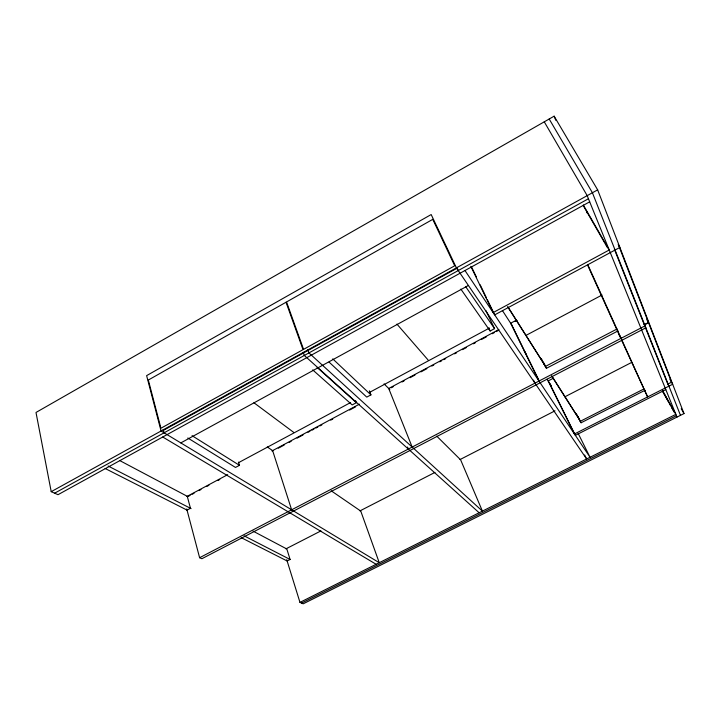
<?xml version="1.0" encoding="UTF-8"?>
<svg xmlns="http://www.w3.org/2000/svg" width="720" height="720" viewBox="0 0 720 720"><rect width="100%" height="100%" fill="white"/><g stroke="black" fill="none" stroke-linecap="round" stroke-linejoin="round"><path stroke-width="1.08" d="M286.731 559.674L299.97 602.379L303.201 603.819L684 413.586L597.654 189.864L554.13 116.181L36 412.461L51.21 491.67L58.005 494.694L589.698 201.825M51.21 491.67L597.654 189.864M163.935 430.065L305.496 351.9M306.018 351.603L456.552 268.488M54.621 493.191L588.447 198.747M180.81 442.908L468.405 285.471M238.356 462.762L350.604 402.543M369.486 392.418L489.42 328.077M238.5 462.114L239.463 465.318L235.494 467.442L187.812 437.994M355.59 400.653L356.355 402.687L352.188 404.919L312.687 369.873M369.36 390.816L370.935 394.875L366.75 397.116L329.076 362.097M460.836 289.089L490.149 331.002L494.559 328.635L485.937 310.644M186.84 496.521L227.691 474.66M271.971 450.963L359.397 404.181M498.906 329.517L388.719 388.485L412.173 447.066M510.525 323.307L516.582 320.067M188.118 496.44L190.107 495.378M192.087 494.316L194.067 493.263M199.017 490.608L200.997 489.546M206.946 486.369L208.926 485.307M217.845 480.537L219.825 479.484M278.271 448.209L284.22 445.032M289.17 442.377L291.15 441.315M297.099 438.138L303.039 434.961M307.989 432.306L309.978 431.244M311.958 430.191L313.938 429.129M315.918 428.067L317.898 427.005M319.878 425.943L321.858 424.89M330.777 420.12L332.757 419.058M349.605 410.049L355.545 406.863M391.212 387.783L393.192 386.721M402.102 381.951L404.091 380.898M410.031 377.712L414.981 375.066M420.93 371.88L426.87 368.703M431.829 366.057L433.809 364.995M439.749 361.818L441.729 360.756M443.718 359.694L445.698 358.632M454.608 353.862L456.597 352.8M462.537 349.623L466.497 347.499M473.436 343.791L475.416 342.729M481.356 339.552L486.315 336.906M492.255 333.72L494.235 332.658M496.224 331.605L498.204 330.543M515.043 321.534L517.023 320.472M187.038 510.111L190.458 508.293L187.263 496.296M525.897 335.448L602.046 295.02M541.422 358.722L545.292 366.498L617.076 328.968M545.292 366.498L546.444 368.298L617.958 330.948M644.346 324.909L648.549 322.722L646.794 319.599M186.732 508.95L199.611 557.712L645.066 325.836L643.959 323.901M553.122 378.351L548.154 380.934L574.443 433.98L672.669 384.246L669.915 379.323M564.894 396.792L631.431 362.538M285.93 548.856L320.94 530.901M359.946 510.894L434.961 472.41M459.972 459.585L554.994 410.841M253.044 531.117L286.83 548.991L290.097 559.476L287.136 560.988L241.128 537.606M576.468 413.919L580.194 421.344L643.68 389.07M580.194 421.344L581.094 422.757L645.138 390.231M667.8 384.093L671.544 382.203L648.549 322.722M665.811 389.583L575.361 435.348L549.126 382.428M299.97 602.379L675.864 414.36L662.337 390.195M301.59 603.099L676.413 415.737M199.611 557.712L201.879 558.72L645.849 327.816L644.751 325.89L667.395 383.058M105.12 468.477L187.128 510.156M108.117 466.002L191.106 508.635M244.107 535.851L290.097 559.476M119.907 460.656L187.47 496.413M162.738 437.004L376.128 564.282M192.042 435.681L239.463 465.318M267.309 446.967L272.853 450.774M331.146 490.77L360.756 511.083L379.26 562.716L161.073 430.992L146.619 375.633L431.181 214.551L456.417 267.876L586.638 458.991L584.658 455.004M253.935 402.75L293.625 432.315M317.142 367.434L356.355 402.687M479.142 512.757L304.317 355.464L303.192 352.323M332.748 358.875L370.935 394.875M384.075 383.877L389.808 389.565M436.716 436.113L460.638 459.855L482.409 511.119L308.952 352.908L307.818 349.776M396.927 324.099L428.184 360.099M465.57 286.497L494.559 328.635M464.976 270.522L590.049 457.281L578.142 433.368M524.295 351.045L525.492 352.863M524.88 352.242L526.068 354.051M502.38 310.5L512.163 325.557M547.02 379.179L551.295 385.767M508.095 307.116L544.725 365.067L507.609 306.666M552.051 376.317L578.97 418.689M551.511 375.741L579.582 419.904M549.189 119.007L592.416 192.753L680.481 415.35M618.174 244.539L619.875 247.446L494.685 314.874L487.422 299.835M544.266 121.833L587.187 195.642L676.971 417.105M583.317 204.975L609.228 250.002L493.155 312.588L470.835 266.355M583.389 205.848L604.773 243.036M605.241 243.846L607.491 247.761M667.827 384.192L668.925 386.136M681.237 408.699L684 413.586M662.697 391.203L674.226 411.813M662.742 391.644L668.214 401.436M669.312 403.398L670.401 405.351M671.499 407.313L674.235 412.209M619.137 334.737L621.108 338.31M578.187 416.97L581.094 422.757M543.546 362.484L546.444 368.298M511.884 325.125L538.695 379.791M510.66 323.235L538.992 381.051M533.502 380.151L534.96 383.148M471.447 266.76L476.289 276.786M480.159 284.805L486.45 297.837M488.718 327.996L490.149 331.002M457.065 268.056L458.244 270.567M587.502 264.906L620.37 337.455M621.756 340.524L647.622 396.927L587.817 264.717M586.593 211.428L587.457 213.498M554.13 116.181L555.831 120.348M407.538 447.03L408.339 449.064M614.322 249.147L644.256 324.684L648.459 322.497L618.696 245.529M272.628 450.612L291.636 509.814M163.233 429.561L164.088 432.81M286.029 302.247L148.32 380.034L160.929 428.238L303.03 349.659L286.029 302.247M432.765 219.357L286.542 301.959L303.561 349.371L454.716 265.788L432.765 219.357"/></g></svg>
